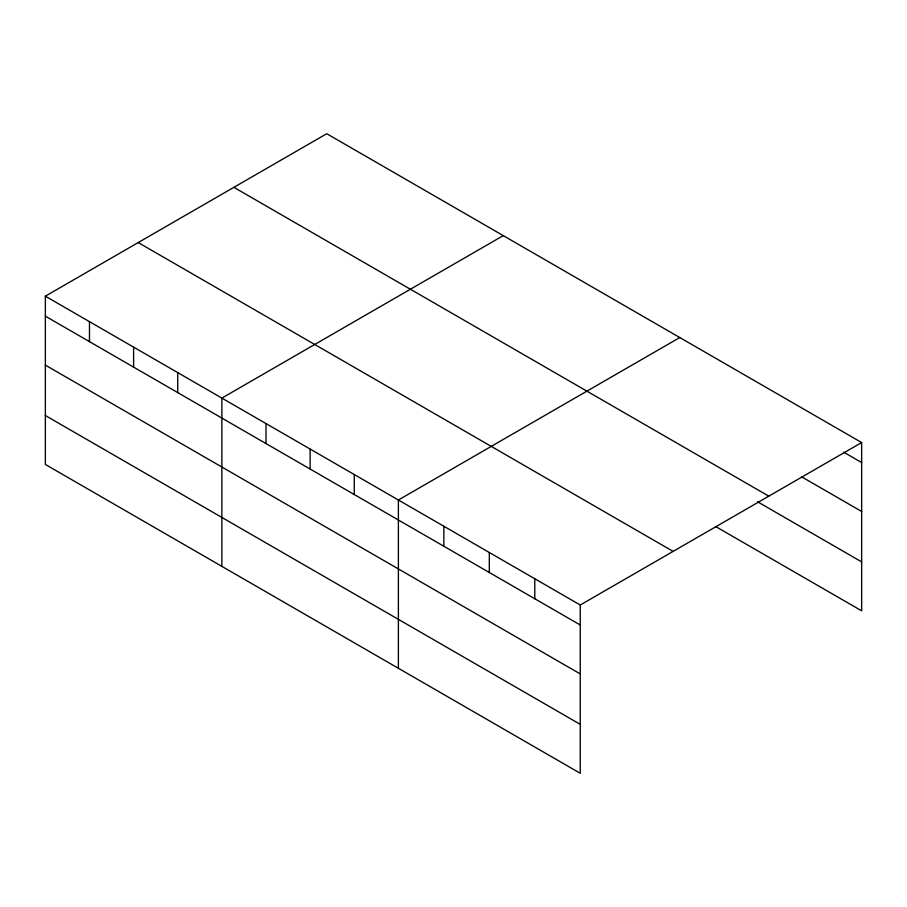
<?xml version="1.0" encoding="UTF-8"?>
<svg xmlns="http://www.w3.org/2000/svg" width="907" height="907" viewBox="0 0 907 907"><rect width="100%" height="100%" fill="white"/><g stroke="black" fill="none" stroke-linecap="round" stroke-linejoin="round"><path stroke-width="1.36" d="M580.253 673.935L580.253 605.003L45.35 296.181L45.35 464.452L580.253 773.286L580.253 673.935L45.35 365.113M715.68 526.548L861.65 610.819L861.65 442.548L326.747 133.714L45.35 296.181M503.26 235.627L221.864 398.094L221.864 566.365M679.785 337.54L398.388 500.006L398.388 668.278M580.253 605.003L861.65 442.548M843.703 452.174L861.65 462.536M801.822 476.935L861.65 511.469M233.881 187.33L768.785 496.152M757.56 501.786L861.65 561.887M138.215 242.566L673.119 551.388M45.35 316.169L580.253 625.002M45.35 415.519L580.253 724.353M534.79 578.757L534.79 598.745M489.315 552.51L489.315 572.498M443.852 526.253L443.852 546.252M354.263 474.531L354.263 494.519M310.126 449.044L310.126 469.044M266 423.569L266 443.568M177.738 372.618L177.738 392.606M133.612 347.143L133.612 367.131M89.476 321.656L89.476 341.656"/></g></svg>
